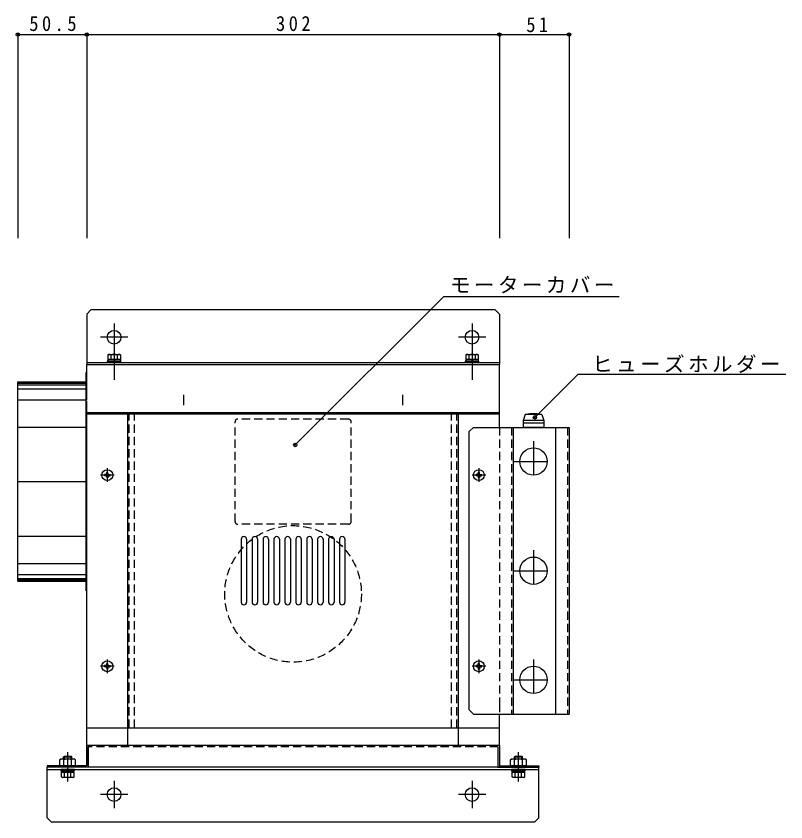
# Model space of a CAD drawing. Units: millimetres at full size, sheet at 1:5. Extents: x -793 to 1010, y -700 to 678.
# Drawn here: x 442 to 1006, y 5 to 595 of the extents above; entities that cross this region are included whole.
import ezdxf

# ---------------------------------------------------------------- set-up
doc = ezdxf.new("R2010")
doc.units = ezdxf.units.MM
doc.header["$LTSCALE"] = 5
doc.header["$PDMODE"] = 32
doc.header["$PDSIZE"] = 2.5
doc.linetypes.add('CHAIN1', pattern=[8, 5, -1, 1, -1])
doc.linetypes.add('DASHED1', pattern=[1.8, 1.2, -0.6])
doc.layers.add('0-0', color=7, linetype='Continuous')
doc.styles.add('ＭＳ ゴシック', font='')
doc.styles.get('ＭＳ ゴシック').set_extended_font_data('MS Gothic')

msp = doc.modelspace()

# ---------------------------------------------------------------- linework, layer by layer
at = {"layer": '0-0', "color": 4}
for p, q in [((443.596, 581.314), (494.096, 581.314)), ((443.596, 581.314), (443.596, 432.277)), ((494.096, 581.314), (494.096, 432.277)), ((494.096, 581.314), (796.096, 581.314)), ((796.096, 581.314), (796.096, 432.277)), ((796.096, 581.314), (847.096, 581.314)), ((847.096, 581.314), (847.096, 432.277)), ((646.657, 280.72), (755.344, 389.408)), ((755.344, 389.408), (883.761, 389.408)), ((497.096, 379.638), (494.096, 376.638)), ((793.096, 379.638), (497.096, 379.638)), ((793.096, 379.638), (796.096, 376.638)), ((494.096, 376.638), (494.096, 339.638)), ((796.096, 376.638), (796.096, 339.638)), ((510.096, 347.038), (509.478, 346.68)), ((509.478, 346.68), (509.478, 343.538)), ((509.478, 343.538), (518.715, 343.538)), ((509.496, 343.538), (518.696, 343.538)), ((509.496, 343.538), (509.496, 342.238)), ((510.096, 347.038), (518.096, 347.038)), ((511.787, 346.68), (511.787, 343.538)), ((514.071, 343.538), (513.722, 342.238)), ((514.096, 342.738), (514.096, 342.738)), ((514.471, 343.538), (514.122, 342.238)), ((515.346, 342.738), (515.346, 342.738)), ((516.406, 346.68), (516.406, 343.538)), ((518.096, 347.038), (518.715, 346.68)), ((518.696, 343.538), (518.696, 342.238)), ((518.715, 346.68), (518.715, 343.538)), ((772.096, 347.038), (771.478, 346.68)), ((771.478, 346.68), (771.478, 343.538)), ((771.478, 343.538), (780.715, 343.538)), ((771.496, 343.538), (780.696, 343.538)), ((771.496, 343.538), (771.496, 342.238)), ((772.096, 347.038), (780.096, 347.038)), ((773.787, 346.68), (773.787, 343.538)), ((776.071, 343.538), (775.722, 342.238)), ((776.096, 342.738), (776.096, 342.738)), ((776.471, 343.538), (776.122, 342.238)), ((777.346, 342.738), (777.346, 342.738)), ((778.406, 346.68), (778.406, 343.538)), ((780.096, 347.038), (780.715, 346.68)), ((780.696, 343.538), (780.696, 342.238)), ((780.715, 346.68), (780.715, 343.538)), ((494.096, 341.238), (796.096, 341.238)), ((519.096, 342.238), (509.096, 342.238)), ((509.096, 342.238), (509.096, 341.238)), ((509.096, 341.238), (519.096, 341.238)), ((509.496, 342.238), (518.696, 342.238)), ((519.096, 341.238), (519.096, 342.238)), ((781.096, 342.238), (771.096, 342.238)), ((771.096, 342.238), (771.096, 341.238)), ((771.096, 341.238), (781.096, 341.238)), ((771.496, 342.238), (780.696, 342.238)), ((781.096, 341.238), (781.096, 342.238)), ((853.697, 332.53), (822.131, 300.965)), ((853.697, 332.53), (1005.858, 332.53)), ((484.996, 50.638), (475.196, 50.638)), ((477.096, 52.196), (477.638, 52.738)), ((477.096, 52.196), (483.096, 52.196)), ((477.096, 50.638), (477.096, 52.196)), ((477.21, 45.638), (477.21, 50.133)), ((477.638, 52.738), (482.555, 52.738)), ((477.638, 50.638), (477.638, 52.738)), ((478.846, 52.738), (478.846, 52.738)), ((480.096, 52.738), (480.096, 52.738)), ((482.555, 52.738), (483.096, 52.196)), ((482.555, 50.638), (482.555, 52.738)), ((482.983, 45.638), (482.983, 50.133)), ((483.096, 50.638), (483.096, 52.196)), ((814.996, 50.638), (805.196, 50.638)), ((807.096, 52.196), (807.638, 52.738)), ((807.096, 52.196), (813.096, 52.196)), ((807.096, 50.638), (807.096, 52.196)), ((807.21, 45.638), (807.21, 50.133)), ((807.638, 52.738), (812.555, 52.738)), ((807.638, 50.638), (807.638, 52.738)), ((808.846, 52.738), (808.846, 52.738)), ((810.096, 52.738), (810.096, 52.738)), ((812.555, 52.738), (813.096, 52.196)), ((812.555, 50.638), (812.555, 52.738)), ((812.983, 45.638), (812.983, 50.133)), ((813.096, 50.638), (813.096, 52.196)), ((825.096, 44.638), (465.096, 44.638)), ((465.096, 7.638), (465.096, 44.638)), ((465.096, 43.038), (825.096, 43.038)), ((485.87, 45.638), (474.323, 45.638)), ((485.096, 43.038), (475.096, 43.038)), ((475.096, 43.038), (475.096, 42.038)), ((475.096, 42.038), (485.096, 42.038)), ((484.696, 42.038), (475.496, 42.038)), ((475.496, 40.738), (475.496, 42.038)), ((478.846, 41.538), (478.846, 41.538)), ((479.722, 40.738), (480.07, 42.038)), ((480.096, 41.538), (480.096, 41.538)), ((480.122, 40.738), (480.471, 42.038)), ((484.696, 40.738), (484.696, 42.038)), ((485.096, 42.038), (485.096, 43.038)), ((815.87, 45.638), (804.323, 45.638)), ((815.096, 43.038), (805.096, 43.038)), ((805.096, 43.038), (805.096, 42.038)), ((805.096, 42.038), (815.096, 42.038)), ((814.696, 42.038), (805.496, 42.038)), ((805.496, 40.738), (805.496, 42.038)), ((808.846, 41.538), (808.846, 41.538)), ((809.722, 40.738), (810.07, 42.038)), ((810.096, 41.538), (810.096, 41.538)), ((810.122, 40.738), (810.471, 42.038)), ((814.696, 40.738), (814.696, 42.038)), ((815.096, 42.038), (815.096, 43.038)), ((825.096, 7.638), (825.096, 44.638)), ((475.478, 37.595), (475.478, 40.738)), ((484.715, 40.738), (475.478, 40.738)), ((476.096, 37.238), (475.478, 37.595)), ((484.696, 40.738), (475.496, 40.738)), ((484.096, 37.238), (476.096, 37.238)), ((477.787, 37.595), (477.787, 40.738)), ((482.406, 37.595), (482.406, 40.738)), ((484.096, 37.238), (484.715, 37.595)), ((484.715, 37.595), (484.715, 40.738)), ((805.478, 37.595), (805.478, 40.738)), ((814.715, 40.738), (805.478, 40.738)), ((806.096, 37.238), (805.478, 37.595)), ((814.696, 40.738), (805.496, 40.738)), ((814.096, 37.238), (806.096, 37.238)), ((807.787, 37.595), (807.787, 40.738)), ((812.406, 37.595), (812.406, 40.738)), ((814.096, 37.238), (814.715, 37.595)), ((814.715, 37.595), (814.715, 40.738)), ((465.096, 7.638), (468.096, 4.638)), ((825.096, 7.638), (822.096, 4.638)), ((468.096, 4.638), (822.096, 4.638))]:
    msp.add_line(p, q, dxfattribs=at)
at = {"layer": '0-0', "color": 4, "linetype": 'CHAIN1'}
for p, q in [((514.096, 369.638), (514.096, 349.638)), ((776.096, 369.638), (776.096, 349.638)), ((524.096, 359.638), (504.096, 359.638)), ((786.096, 359.638), (766.096, 359.638)), ((514.096, 350.038), (514.096, 328.538)), ((776.096, 350.038), (776.096, 328.538)), ((821.096, 283.638), (821.096, 253.638)), ((806.096, 268.638), (836.096, 268.638)), ((509.096, 263.638), (509.096, 253.638)), ((781.096, 263.638), (781.096, 253.638)), ((781.096, 263.638), (781.096, 253.638)), ((514.096, 258.638), (504.096, 258.638)), ((786.096, 258.638), (776.096, 258.638)), ((786.096, 258.638), (776.096, 258.638)), ((821.096, 203.638), (821.096, 173.638)), ((806.096, 188.638), (836.096, 188.638)), ((514.096, 118.638), (504.096, 118.638)), ((509.096, 123.638), (509.096, 113.638)), ((786.096, 118.638), (776.096, 118.638)), ((786.096, 118.638), (776.096, 118.638)), ((781.096, 123.638), (781.096, 113.638)), ((781.096, 123.638), (781.096, 113.638)), ((821.096, 123.638), (821.096, 93.638)), ((806.096, 108.638), (836.096, 108.638)), ((480.096, 34.238), (480.096, 55.738)), ((810.096, 34.238), (810.096, 55.738)), ((514.096, 34.638), (514.096, 14.638)), ((776.096, 34.638), (776.096, 14.638)), ((524.096, 24.638), (504.096, 24.638)), ((786.096, 24.638), (766.096, 24.638))]:
    msp.add_line(p, q, dxfattribs=at)
at = {"layer": '0-0'}
for p, q in [((494.096, 339.638), (796.096, 339.638)), ((494.096, 313.638), (494.096, 339.638)), ((796.096, 293.638), (796.096, 339.638)), ((493.596, 333.888), (494.096, 333.888)), ((493.596, 173.888), (493.596, 333.888)), ((443.596, 326.888), (493.596, 326.888)), ((443.596, 180.888), (443.596, 326.888)), ((443.596, 326.688), (493.596, 326.688)), ((443.596, 326.388), (493.596, 326.388)), ((443.596, 325.888), (493.596, 325.888)), ((443.596, 324.888), (493.596, 324.888)), ((443.596, 321.888), (493.596, 321.888)), ((443.596, 313.888), (493.596, 313.888)), ((494.096, 208.04), (494.096, 312.888)), ((564.93, 317.388), (564.93, 309.888)), ((725.263, 317.388), (725.263, 309.888)), ((494.096, 304.638), (796.045, 304.638)), ((494.096, 303.638), (796.096, 303.638)), ((524.096, 60.638), (524.096, 303.638)), ((529.096, 303.638), (529.096, 304.638)), ((761.096, 303.638), (761.096, 304.638)), ((766.096, 60.638), (766.096, 303.638)), ((827.096, 303.138), (828.596, 298.638)), ((828.596, 298.638), (813.596, 298.638)), ((813.596, 298.638), (813.596, 296.638)), ((813.596, 296.638), (813.596, 293.638)), ((828.596, 296.638), (813.596, 296.638)), ((828.596, 298.638), (828.596, 296.638)), ((443.596, 293.888), (493.596, 293.888)), ((777.096, 293.638), (774.096, 290.638)), ((774.096, 86.638), (774.096, 290.638)), ((777.096, 293.638), (847.096, 293.638)), ((806.096, 293.638), (806.096, 83.638)), ((837.096, 293.638), (837.096, 83.638)), ((847.096, 293.638), (847.096, 83.638)), ((508.619, 259.709), (508.431, 259.303)), ((508.619, 259.709), (508.633, 260.662)), ((509.574, 259.709), (509.559, 260.662)), ((509.574, 259.709), (509.762, 259.303)), ((780.619, 259.709), (780.431, 259.303)), ((780.619, 259.709), (780.431, 259.303)), ((780.619, 259.709), (780.633, 260.662)), ((780.619, 259.709), (780.633, 260.662)), ((781.574, 259.709), (781.559, 260.662)), ((781.574, 259.709), (781.559, 260.662)), ((781.574, 259.709), (781.762, 259.303)), ((781.574, 259.709), (781.762, 259.303)), ((443.596, 253.888), (493.596, 253.888)), ((508.025, 259.115), (507.072, 259.101)), ((508.025, 258.16), (507.072, 258.175)), ((508.025, 259.115), (508.431, 259.303)), ((508.025, 258.16), (508.431, 257.972)), ((508.619, 257.566), (508.431, 257.972)), ((508.619, 257.566), (508.633, 256.613)), ((509.574, 257.566), (509.559, 256.613)), ((509.574, 257.566), (509.762, 257.972)), ((510.168, 259.115), (509.762, 259.303)), ((510.168, 258.16), (509.762, 257.972)), ((510.168, 259.115), (511.121, 259.101)), ((510.168, 258.16), (511.121, 258.175)), ((780.025, 259.115), (779.072, 259.101)), ((780.025, 259.115), (779.072, 259.101)), ((780.025, 258.16), (779.072, 258.175)), ((780.025, 258.16), (779.072, 258.175)), ((780.025, 259.115), (780.431, 259.303)), ((780.025, 259.115), (780.431, 259.303)), ((780.025, 258.16), (780.431, 257.972)), ((780.025, 258.16), (780.431, 257.972)), ((780.619, 257.566), (780.431, 257.972)), ((780.619, 257.566), (780.431, 257.972)), ((780.619, 257.566), (780.633, 256.613)), ((780.619, 257.566), (780.633, 256.613)), ((781.574, 257.566), (781.559, 256.613)), ((781.574, 257.566), (781.559, 256.613)), ((781.574, 257.566), (781.762, 257.972)), ((781.574, 257.566), (781.762, 257.972)), ((782.168, 259.115), (781.762, 259.303)), ((782.168, 259.115), (781.762, 259.303)), ((782.168, 258.16), (781.762, 257.972)), ((782.168, 258.16), (781.762, 257.972)), ((782.168, 259.115), (783.121, 259.101)), ((782.168, 259.115), (783.121, 259.101)), ((782.168, 258.16), (783.121, 258.175)), ((782.168, 258.16), (783.121, 258.175)), ((443.596, 213.888), (493.596, 213.888)), ((494.096, 45.638), (494.096, 208.79)), ((607.096, 211.638), (607.096, 165.638)), ((611.096, 211.638), (611.096, 165.638)), ((615.096, 211.638), (615.096, 165.638)), ((619.096, 211.638), (619.096, 165.638)), ((623.096, 211.638), (623.096, 165.638)), ((627.096, 211.638), (627.096, 165.638)), ((631.096, 211.638), (631.096, 165.638)), ((635.096, 211.638), (635.096, 165.638)), ((639.096, 211.638), (639.096, 165.638)), ((643.096, 211.638), (643.096, 165.638)), ((647.096, 211.638), (647.096, 165.638)), ((651.096, 211.638), (651.096, 165.638)), ((655.096, 211.638), (655.096, 165.638)), ((659.096, 211.638), (659.096, 165.638)), ((663.096, 211.638), (663.096, 165.638)), ((667.096, 211.638), (667.096, 165.638)), ((671.096, 211.638), (671.096, 165.638)), ((675.096, 211.638), (675.096, 165.638)), ((679.096, 211.638), (679.096, 165.638)), ((683.096, 211.638), (683.096, 165.638)), ((443.596, 193.888), (493.596, 193.888)), ((443.596, 185.888), (493.596, 185.888)), ((443.596, 182.888), (493.596, 182.888)), ((443.596, 181.888), (493.596, 181.888)), ((443.596, 181.388), (493.596, 181.388)), ((443.596, 181.088), (493.596, 181.088)), ((443.596, 180.888), (493.596, 180.888)), ((493.596, 173.888), (494.096, 173.888)), ((508.025, 119.115), (507.072, 119.101)), ((508.025, 118.16), (507.072, 118.175)), ((508.025, 119.115), (508.431, 119.303)), ((508.025, 118.16), (508.431, 117.972)), ((508.619, 119.709), (508.431, 119.303)), ((508.619, 119.709), (508.633, 120.662)), ((509.574, 119.709), (509.559, 120.662)), ((509.574, 119.709), (509.762, 119.303)), ((510.168, 119.115), (509.762, 119.303)), ((510.168, 118.16), (509.762, 117.972)), ((510.168, 119.115), (511.121, 119.101)), ((510.168, 118.16), (511.121, 118.175)), ((780.025, 119.115), (779.072, 119.101)), ((780.025, 119.115), (779.072, 119.101)), ((780.025, 118.16), (779.072, 118.175)), ((780.025, 118.16), (779.072, 118.175)), ((780.025, 119.115), (780.431, 119.303)), ((780.025, 119.115), (780.431, 119.303)), ((780.025, 118.16), (780.431, 117.972)), ((780.025, 118.16), (780.431, 117.972)), ((780.619, 119.709), (780.431, 119.303)), ((780.619, 119.709), (780.431, 119.303)), ((780.619, 119.709), (780.633, 120.662)), ((780.619, 119.709), (780.633, 120.662)), ((781.574, 119.709), (781.559, 120.662)), ((781.574, 119.709), (781.559, 120.662)), ((781.574, 119.709), (781.762, 119.303)), ((781.574, 119.709), (781.762, 119.303)), ((782.168, 119.115), (781.762, 119.303)), ((782.168, 119.115), (781.762, 119.303)), ((782.168, 118.16), (781.762, 117.972)), ((782.168, 118.16), (781.762, 117.972)), ((782.168, 119.115), (783.121, 119.101)), ((782.168, 119.115), (783.121, 119.101)), ((782.168, 118.16), (783.121, 118.175)), ((782.168, 118.16), (783.121, 118.175)), ((508.619, 117.566), (508.431, 117.972)), ((508.619, 117.566), (508.633, 116.613)), ((509.574, 117.566), (509.559, 116.613)), ((509.574, 117.566), (509.762, 117.972)), ((780.619, 117.566), (780.431, 117.972)), ((780.619, 117.566), (780.431, 117.972)), ((780.619, 117.566), (780.633, 116.613)), ((780.619, 117.566), (780.633, 116.613)), ((781.574, 117.566), (781.559, 116.613)), ((781.574, 117.566), (781.559, 116.613)), ((781.574, 117.566), (781.762, 117.972)), ((781.574, 117.566), (781.762, 117.972)), ((774.096, 86.638), (777.096, 83.638)), ((777.096, 83.638), (847.096, 83.638)), ((796.096, 60.638), (796.096, 83.638)), ((494.096, 73.638), (796.096, 73.638)), ((494.096, 60.638), (494.096, 45.638)), ((796.096, 60.638), (494.096, 60.638)), ((495.096, 59.638), (495.096, 44.638)), ((796.096, 60.638), (796.096, 45.638)), ((465.096, 45.638), (465.096, 44.638)), ((494.096, 45.638), (465.096, 45.638)), ((495.096, 44.638), (465.096, 44.638)), ((825.096, 44.638), (465.096, 44.638)), ((796.096, 45.638), (825.096, 45.638)), ((825.096, 45.638), (825.096, 44.638))]:
    msp.add_line(p, q, dxfattribs=at)
at = {"layer": '0-0', "linetype": 'DASHED1'}
for p, q in [((525.096, 73.638), (525.096, 303.638)), ((529.096, 73.638), (529.096, 303.638)), ((761.096, 73.638), (761.096, 303.638)), ((765.096, 73.638), (765.096, 303.638)), ((602.596, 224.638), (602.596, 297.638)), ((685.596, 299.638), (604.596, 299.638)), ((687.596, 224.638), (687.596, 297.638)), ((805.096, 293.638), (805.096, 83.638)), ((846.096, 293.638), (846.096, 83.638)), ((685.596, 222.638), (604.596, 222.638)), ((795.096, 59.638), (495.096, 59.638))]:
    msp.add_line(p, q, dxfattribs=at)
at = {"layer": '0-0'}
for points in [[(827.096, 303.138), (815.096, 303.138), (813.596, 298.638)], [(828.596, 296.638), (828.596, 293.638), (813.596, 293.638)], [(795.096, 59.638), (795.096, 44.638), (825.096, 44.638)]]:
    msp.add_lwpolyline(points, dxfattribs=at)
at = {"layer": '0-0', "linetype": 'DASHED1'}
msp.add_lwpolyline([(796.096, 293.638), (796.096, 91.071), (796.096, 83.638)], dxfattribs=at)
at = {"layer": '0-0', "color": 4}
for points in [[(474.323, 45.638), (474.323, 50.133), (475.196, 50.638)], [(485.87, 45.638), (485.87, 50.133), (484.996, 50.638)], [(804.323, 45.638), (804.323, 50.133), (805.196, 50.638)], [(815.87, 45.638), (815.87, 50.133), (814.996, 50.638)]]:
    msp.add_lwpolyline(points, dxfattribs=at)
for centre in [(514.096, 359.638), (776.096, 359.638), (514.096, 24.638), (776.096, 24.638)]:
    msp.add_circle(centre, 5, dxfattribs=at)
at = {"layer": '0-0'}
for centre, radius in [((821.096, 268.638), 10), ((509.096, 258.638), 4), ((781.096, 258.638), 4), ((781.096, 258.638), 4), ((821.096, 188.638), 10), ((509.096, 118.638), 4), ((781.096, 118.638), 4), ((781.096, 118.638), 4), ((821.096, 108.638), 10)]:
    msp.add_circle(centre, radius, dxfattribs=at)
at = {"layer": '0-0', "linetype": 'DASHED1'}
msp.add_circle((645.096, 171.638), 50, dxfattribs=at)
at = {"layer": '0-0', "color": 4}
for centre, radius, start, end in [((510.632, 344.993), 2.045, 55.61575, 124.38423), ((514.096, 339.395), 7.643, 72.41203, 107.58795), ((517.56, 344.993), 2.045, 55.61575, 124.38423), ((772.632, 344.993), 2.045, 55.61575, 124.38423), ((776.096, 339.395), 7.643, 72.41203, 107.58795), ((779.56, 344.993), 2.045, 55.61575, 124.38423), ((475.766, 48.024), 2.556, 55.61586, 124.38412), ((480.096, 41.026), 9.553, 72.41209, 107.58789), ((484.426, 48.024), 2.556, 55.61586, 124.38412), ((805.766, 48.024), 2.556, 55.61586, 124.38412), ((810.096, 41.026), 9.553, 72.41209, 107.58789), ((814.426, 48.024), 2.556, 55.61586, 124.38412), ((476.632, 39.282), 2.045, 235.61575, 304.38423), ((480.096, 44.88), 7.643, 252.41203, 287.58795), ((483.56, 39.282), 2.045, 235.61575, 304.38423), ((806.632, 39.282), 2.045, 235.61575, 304.38423), ((810.096, 44.88), 7.643, 252.41203, 287.58795), ((813.56, 39.282), 2.045, 235.61575, 304.38423)]:
    msp.add_arc(centre, radius, start, end, dxfattribs=at)
at = {"layer": '0-0'}
for centre, radius, start, end in [((821.096, 273.138), 30.5, 79.61114, 100.38886), ((509.096, 258.638), 2.077, 77.11888, 102.88113), ((781.096, 258.638), 2.077, 77.11888, 102.88113), ((781.096, 258.638), 2.077, 77.11888, 102.88113), ((509.096, 258.638), 2.077, 167.11888, 192.88113), ((509.096, 258.638), 2.077, 257.11888, 282.88113), ((509.096, 258.638), 2.077, 347.11888, 12.88113), ((781.096, 258.638), 2.077, 167.11888, 192.88113), ((781.096, 258.638), 2.077, 167.11888, 192.88113), ((781.096, 258.638), 2.077, 257.11888, 282.88113), ((781.096, 258.638), 2.077, 257.11888, 282.88113), ((781.096, 258.638), 2.077, 347.11888, 12.88113), ((781.096, 258.638), 2.077, 347.11888, 12.88113), ((609.096, 211.638), 2, 0, 180), ((617.096, 211.638), 2, 0, 180), ((625.096, 211.638), 2, 0, 180), ((633.096, 211.638), 2, 0, 180), ((641.096, 211.638), 2, 0, 180), ((649.096, 211.638), 2, 0, 180), ((657.096, 211.638), 2, 0, 180), ((665.096, 211.638), 2, 0, 180), ((673.096, 211.638), 2, 0, 180), ((681.096, 211.638), 2, 0, 180), ((609.096, 165.638), 2, 180, 0), ((617.096, 165.638), 2, 180, 0), ((625.096, 165.638), 2, 180, 0), ((633.096, 165.638), 2, 180, 0), ((641.096, 165.638), 2, 180, 0), ((649.096, 165.638), 2, 180, 0), ((657.096, 165.638), 2, 180, 0), ((665.096, 165.638), 2, 180, 0), ((673.096, 165.638), 2, 180, 0), ((681.096, 165.638), 2, 180, 0), ((509.096, 118.638), 2.077, 167.11888, 192.88113), ((509.096, 118.638), 2.077, 77.11888, 102.88113), ((509.096, 118.638), 2.077, 347.11888, 12.88113), ((781.096, 118.638), 2.077, 167.11888, 192.88113), ((781.096, 118.638), 2.077, 167.11888, 192.88113), ((781.096, 118.638), 2.077, 77.11888, 102.88113), ((781.096, 118.638), 2.077, 77.11888, 102.88113), ((781.096, 118.638), 2.077, 347.11888, 12.88113), ((781.096, 118.638), 2.077, 347.11888, 12.88113), ((509.096, 118.638), 2.077, 257.11888, 282.88113), ((781.096, 118.638), 2.077, 257.11888, 282.88113), ((781.096, 118.638), 2.077, 257.11888, 282.88113)]:
    msp.add_arc(centre, radius, start, end, dxfattribs=at)
at = {"layer": '0-0', "linetype": 'DASHED1'}
for centre, start, end in [((604.596, 297.638), 90, 180), ((685.596, 297.638), 0, 90), ((604.596, 224.638), 180, 270), ((685.596, 224.638), 270, 0)]:
    msp.add_arc(centre, 2, start, end, dxfattribs=at)
at = {"layer": '0-0', "color": 5}
for p in [(443.596, 581.314), (494.096, 581.314), (796.096, 581.314), (847.096, 581.314), (822.131, 300.965), (646.657, 280.72)]:
    msp.add_point(p, dxfattribs=at)

# ---------------------------------------------------------------- texts
at = {"layer": '0-0', "char_height": 11, "attachment_point": 7, "style": 'ＭＳ ゴシック'}
for s, insert in [('\\T1.38;\\W0.9;50.5', (451.971, 583.814)), ('\\T1.38;\\W0.9;302', (632.596, 583.814)), ('\\T1.36;\\W0.9;51', (815.831, 582.99)), ('\\T1.17;モーターカバー', (759.942, 391.795)), ('\\T1.17;ヒューズホルダー', (864.021, 333.472))]:
    msp.add_mtext(s, dxfattribs=dict(at, insert=insert))

doc.saveas('drawing.dxf')
